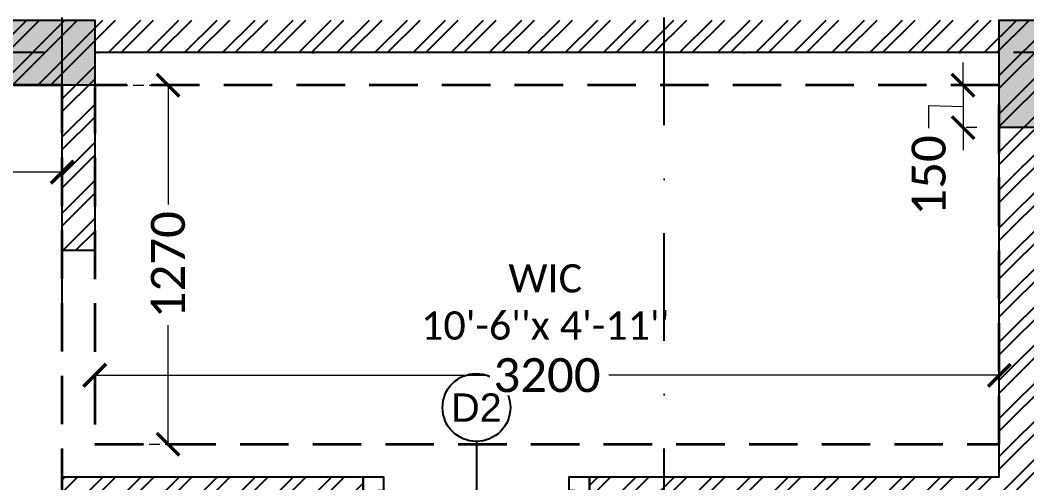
# Model space of a CAD drawing. Header units: millimetres. Extents: x -10000 to 124200, y -12045 to 23620.
# Drawn here: x 38396 to 41957, y 3108 to 4745 of the extents above; entities that cross this region are included whole.
import ezdxf
from ezdxf.enums import TextEntityAlignment as Align

# ---------------------------------------------------------------- set-up
doc = ezdxf.new("R2010")
doc.units = ezdxf.units.MM
doc.header["$LTSCALE"] = 150
for name, pattern in [('3BHK-W(SB)$0$HIDDEN', [0.375, 0.25, -0.125]), ('DASHDOTX2', [50.8, 25.4, -12.7, 0, -12.7]), ('DASHED', [0.75, 0.5, -0.25]), ('HIDDENX2', [19.049999999999997, 12.7, -6.35])]:
    doc.linetypes.add(name, pattern=pattern)
for name, color, linetype in [('ad-Column', 3, 'Continuous'), ('ad-Column Hatch', 125, 'Continuous'), ('ad-Door', 11, 'Continuous'), ('ad-Grid', 8, 'DASHDOTX2'), ('ad-Text main', 7, 'Continuous'), ('ad-Text Main_Door&window Label', 7, 'Continuous'), ('ad-Wall', 240, 'Continuous'), ('ad-Wall hatch', 8, 'Continuous')]:
    doc.layers.add(name, color=color, linetype=linetype)
doc.layers.add('ad-Dimension', color=5, linetype='Continuous', lineweight=0, true_color=0x0000ff)
doc.layers.add('ad-Framing', color=30, linetype='Continuous', lineweight=35, true_color=0xff7f00)
doc.styles.add('New Text Style', font='arial.ttf', dxfattribs={"height": 100})
doc.styles.add('ROMANS-TITLE', font='arial.ttf', dxfattribs={"width": 0.8})
doc.styles.get("Standard").update_dxf_attribs({"font": 'calibril.ttf'})
doc.dimstyles.new('A-75-DIM-INT (Framing)', dxfattribs={"dimscale": 100, "dimtxt": 1.5, "dimasz": 1, "dimexe": 0, "dimexo": 0, "dimgap": 0.5, "dimtad": 0, "dimdec": 0, "dimdsep": 46, "dimtxsty": 'ROMANS-TITLE', "dimblk": 'ARCHTICK', "dimcen": 0.025, "dimclrd": 5, "dimclre": 5, "dimclrt": 256, "dimazin": 2, "dimtfac": 1, "dimtdec": 0, "dimtmove": 1, "dimatfit": 0, "dimldrblk": 'ARCHTICK', "dimfxl": 1, "dimtfill": 1, "dimtolj": 1, "dimtzin": 0, "dimarcsym": 0})

# ---------------------------------------------------------------- blocks, each defined once
blk = doc.blocks.new('zw$3849')
at = {"layer": 'ad-Text main', "insert": (6703.796731557697, 3747.816681519151), "char_height": 100, "width": 1424.19466972645, "attachment_point": 5, "bg_fill": 2}
blk.add_mtext("WIC\\P10'-6''x 4'-11''", dxfattribs=at)
blk = doc.blocks.new('*U147')
for p, q in [((25.0000059036538, -127.7631730592529), (24.99999398551881, -94.44736553418443)), ((8.342096242122352, -111.1052752888481), (41.65790377091616, -111.105263179792)), ((528.491062666346, -477.9640026320302), (513.583090399921, -492.8719856664759)), ((463.3193416887369, -543.1357236096445), (478.2273247231839, -528.2277513432183))]:
    blk.add_line(p, q)
for points in [[(50, -100), (0, -100), (0, 0), (71.42857142857247, 0), (71.42857142857247, -35.71428571428623), (71.42857142857247, -50), (50, -50)], [(750, -100), (750, -50), (728.5714285714275, -50), (728.5714285714275, -35.71428571428623), (728.5714285714275, 0), (800, 0), (800, -100)], [(50.00000000011277, -100.0000000027585), (130.8122035642893, -180.812203566935), (166.1675426236128, -145.4568645076063), (85.35533905943629, -64.64466094342983)], [(130.8122035642893, -180.812203566935), (464.1625432671865, -514.1625432698104), (499.5178823265177, -478.8072042104842), (166.1675426236128, -145.4568645076063)], [(544.97474683137, -594.974746833985), (464.1625432671865, -514.1625432698104), (499.5178823265177, -478.8072042104842), (580.3300858906929, -559.6194077746569)]]:
    blk.add_lwpolyline(points, close=True)
for points in [[(525.3620113717334, -504.6508981189847), (552.8461404387757, -477.166749275856), (490.0252287954676, -414.3458827808353), (482.1726203522089, -422.1984966990426), (539.1799339230577, -490.8329655939988)], [(490.0062371756908, -540.0066723150273), (462.5220883325666, -567.4908013820753), (399.7012218375387, -504.6698897387641), (407.5538357557507, -496.8172812955061), (476.1883046507093, -553.8245948663522)]]:
    blk.add_lwpolyline(points)
blk.add_circle((25, -111.1052691737841), 11.10526917378428)
at = {"color": 8, "linetype": 'DASHED', "lineweight": 0}
blk.add_arc((62.07843624943052, -102.0784362494487), 698.2706971477724, 268.1880779259812, 1.811922074277338, dxfattribs=at)
at = {"layer": 'ad-Text Main_Door&window Label'}
blk.add_line((400, 125), (400, -229.9999999999999), dxfattribs=at)
blk.add_circle((400.2822622975887, 244.9996680328548), 120, dxfattribs=at)
at = {"layer": 'ad-Text Main_Door&window Label', "style": 'New Text Style'}
blk.add_attdef('D1', text='', height=100, dxfattribs=at).set_placement((400.2822622975887, 244.9996680328548), align=Align.MIDDLE_CENTER)
blk = doc.blocks.new('zw$42B5')
at = {"layer": 'ad-Wall hatch', "transparency": 33554610}
h = blk.add_hatch(dxfattribs=at)
h.set_pattern_fill('ANSI32', color=256, scale=10)
h.set_pattern_definition([(45, (-1040635.140901814, 674820.02437918), (-67.35192090801866, 67.35192090801866), []), (45, (-1040590.239601813, 674820.02437918), (-67.35192090801866, 67.35192090801866), [])])
h.paths.add_polyline_path([(12120, 13620), (12120, 10220), (11890, 10220), (11890, 13390), (7240, 13390), (7240, 8645), (4245, 8645), (4245, 8875), (4445, 8875), (4445, 9370), (4560, 9370), (4560, 8760), (7010, 8760), (7010, 10500), (6360, 10500), (6360, 10615), (7010, 10615), (7010, 13390), (4560, 13390), (4560, 10615), (5560, 10615), (5560, 10500), (4445, 10500), (4445, 13390), (230, 13390), (230, 8875), (3345, 8875), (3345, 8645), (3060, 8645), (3060, 4745), (3345.000000356697, 4745), (3345.000000356697, 4515), (230, 4515), (230, 230), (4995, 230), (4995, 3130), (6060, 3130), (6060, 3015), (5110, 3015), (5110, 230), (8310, 230.0000000000073), (8310, 3015.000000000007), (6860, 3015), (6860, 3130), (8310, 3130.000000000007), (8310, 4630.000000000007), (5110, 4630), (5110, 3930), (4995, 3930), (4995, 4515), (4245, 4515), (4245, 4745), (8540, 4745.000000000007), (8540, 230.0000000000073), (9240, 230.0000000000073), (9240, 7.275957614183426e-12), (0, 0), (0, 4745), (2830, 4745), (2830, 8645), (0, 8645), (0, 13620)])
at = {"layer": 'ad-Wall'}
blk.add_lwpolyline([(230, 230), (4995, 230), (4995, 3130), (6060, 3130), (6060, 3015), (5110, 3015), (5110, 230), (8310, 230.0000000000073), (8310, 3015.000000000007), (6860, 3015), (6860, 3130), (8310, 3130.000000000007), (8310, 4630.000000000007), (5110, 4630), (5110, 3930), (4995, 3930), (4995, 4515), (4245, 4515)], dxfattribs=at)
at = {"layer": 'ad-Door', "ltscale": 5, "rotation": 359.9999999999999}
blk.add_blockref('*U147', (6060, 3130), dxfattribs=at).add_auto_attribs({'D1': 'D2'})
blk = doc.blocks.new('zw$6AA0')
at = {"layer": 'ad-Column Hatch', "transparency": 33554687}
h = blk.add_hatch(color=256, dxfattribs=at)
h.dxf.hatch_style = 1
h.paths.add_polyline_path([(0, -230), (380, -230), (380, -1.837589179356682e-14), (0, 0)])
at = {"layer": 'ad-Column'}
blk.add_lwpolyline([(0, -230), (380, -230), (380, -1.837589179356682e-14), (0, 0)], close=True, dxfattribs=at)
blk = doc.blocks.new('1625E_Columns')
at = {"layer": 'ad-Column', "xscale": -1}
for p, rotation in [((5109.999999999954, 4744.999999999975), 359.9999999999997), ((8309.999999999953, 4744.999999999953), 90)]:
    blk.add_blockref('zw$6AA0', p, dxfattribs=dict(at, rotation=rotation))
blk = doc.blocks.new('1625_East Villa')
blk.add_blockref('1625E_Columns', (0, 0))
at = {"layer": 'ad-Wall'}
blk.add_blockref('zw$42B5', (0, 0), dxfattribs=at)
at = {"layer": 'ad-Text main'}
blk.add_blockref('zw$3849', (0, 0), dxfattribs=at)
blk = doc.blocks.new('1625E_Grid')
at = {"layer": 'ad-Grid', "ltscale": 0.1}
for points in [[(5348.553390593035, -4463.553390593181), (5348.553390593035, -4213.553390593181), (4994.999999999767, -4009.999999999913), (4995, 16019.99999999983), (5348.553390593268, 16223.55339059312), (5348.553390593268, 16473.55339059309)], [(7124.999999999767, -4009.999999999825), (7125, 16019.99999999991)], [(15600, 4630), (-1800, 4630)]]:
    blk.add_lwpolyline(points, dxfattribs=at)
blk = doc.blocks.new('zw$7E9D')
at = {"layer": 'ad-Framing', "linetype": 'HIDDENX2', "ltscale": 0.09}
for points in [[(229.9999999999964, -13390), (4994.999999999942, -13390), (4994.999999999942, -9105), (229.9999999999964, -9104.999999999996)], [(5109.999999999996, -10375), (8309.999999999996, -10375), (8310, -9104.999999999993), (5110, -9104.999999999993)]]:
    blk.add_lwpolyline(points, close=True, dxfattribs=at)
blk = doc.blocks.new('_ArchTick')
at = {"color": 0, "linetype": 'ByBlock', "const_width": 0.15}
blk.add_lwpolyline([(-0.5, -0.5), (0.5, 0.5)], dxfattribs=at)
blk = doc.blocks.new('*D37')
at = {"layer": 'ad-Dimension', "linetype": '3BHK-W(SB)$0$HIDDEN', "lineweight": -2, "transparency": 16777216}
for p, q in [((0, -8955), (0, -9182.285993473339)), ((4764.999999999945, -8955.000000000004), (4764.999999999945, -9182.285993473339))]:
    blk.add_line(p, q, dxfattribs=at)
at = {"layer": 'ad-Dimension', "lineweight": -2, "transparency": 16777216}
for p, q in [((0, -9182.285993473339), (2160.453615279645, -9182.285993473339)), ((4764.999999999945, -9182.285993473339), (2604.5463847203, -9182.285993473339))]:
    blk.add_line(p, q, dxfattribs=at)
at = {"layer": 'Defpoints', "color": 0, "transparency": 16777216}
for p in [(0, -8875), (4764.999999999945, -8875.000000000004), (4764.999999999945, -9182.285993473339)]:
    blk.add_point(p, dxfattribs=at)
at = {"layer": 'ad-Dimension', "lineweight": -2, "transparency": 16777216, "xscale": 80, "yscale": 80, "zscale": 80, "rotation": 180}
blk.add_blockref('_ArchTick', (0, -9182.285993473339), dxfattribs=at)
at = {"layer": 'ad-Dimension', "lineweight": -2, "transparency": 16777216, "xscale": 80, "yscale": 80, "zscale": 80}
blk.add_blockref('_ArchTick', (4764.999999999945, -9182.285993473339), dxfattribs=at)
at = {"layer": 'ad-Dimension', "transparency": 16777216, "insert": (2382.499999999973, -9182.285993473339), "char_height": 120, "attachment_point": 5, "bg_fill": 3, "box_fill_scale": 1.1, "bg_fill_color": 257, "bg_fill_transparency": 0}
blk.add_mtext('\\A1;4765', dxfattribs=at)
blk = doc.blocks.new('*D39')
at = {"layer": 'ad-Dimension', "linetype": '3BHK-W(SB)$0$HIDDEN', "lineweight": -2, "transparency": 16777216}
for p, q in [((4880, -10065), (4880, -9901.179359937354)), ((8080, -10065), (8080, -9901.179359937354))]:
    blk.add_line(p, q, dxfattribs=at)
at = {"layer": 'ad-Dimension', "lineweight": -2, "transparency": 16777216}
for p, q in [((4880, -9901.179359937354), (6261.064120054571, -9901.179359937354)), ((8080, -9901.179359937354), (6698.935879945429, -9901.179359937354))]:
    blk.add_line(p, q, dxfattribs=at)
at = {"layer": 'Defpoints', "color": 0, "transparency": 16777216}
for p in [(8080, -9901.179359937354), (4880, -10145), (8080, -10145)]:
    blk.add_point(p, dxfattribs=at)
at = {"layer": 'ad-Dimension', "lineweight": -2, "transparency": 16777216, "xscale": 80, "yscale": 80, "zscale": 80, "rotation": 180}
blk.add_blockref('_ArchTick', (4880, -9901.179359937354), dxfattribs=at)
at = {"layer": 'ad-Dimension', "lineweight": -2, "transparency": 16777216, "xscale": 80, "yscale": 80, "zscale": 80}
blk.add_blockref('_ArchTick', (8080, -9901.179359937354), dxfattribs=at)
at = {"layer": 'ad-Dimension', "transparency": 16777216, "insert": (6480, -9901.179359937354), "char_height": 120, "attachment_point": 5, "bg_fill": 3, "box_fill_scale": 1.1, "bg_fill_color": 257, "bg_fill_transparency": 0}
blk.add_mtext('\\A1;3200', dxfattribs=at)
blk = doc.blocks.new('*D40')
at = {"layer": 'ad-Dimension', "lineweight": -2, "transparency": 16777216}
for p, q in [((7951.792079247785, -8874.999999999996), (7951.792079247785, -8794.999999999996)), ((7951.792079247785, -8874.999999999996), (7951.792079247785, -9025.000000000047)), ((7830.523320721182, -9027.420299698699), (7830.523320721182, -8947.420299698699)), ((7830.523320721182, -8947.420299698699), (7951.792079247785, -8950.000000000022)), ((7951.792079247785, -9025.000000000047), (7951.792079247785, -9105.000000000047))]:
    blk.add_line(p, q, dxfattribs=at)
at = {"layer": 'ad-Dimension', "linetype": '3BHK-W(SB)$0$HIDDEN', "lineweight": -2, "transparency": 16777216}
for p, q in [((8000.000000000004, -8874.999999999996), (7951.792079247785, -8874.999999999996)), ((7999.999999999953, -9025.000000000047), (7951.792079247785, -9025.000000000047))]:
    blk.add_line(p, q, dxfattribs=at)
at = {"layer": 'Defpoints', "color": 0, "transparency": 16777216}
for p in [(8080.000000000004, -8874.999999999996), (7951.792079247785, -9025.000000000047), (8079.999999999953, -9025.000000000047)]:
    blk.add_point(p, dxfattribs=at)
at = {"layer": 'ad-Dimension', "lineweight": -2, "transparency": 16777216, "xscale": 80, "yscale": 80, "zscale": 80}
for p, rotation in [((7951.792079247785, -8874.999999999996), 270), ((7951.792079247785, -9025.000000000047), 90)]:
    blk.add_blockref('_ArchTick', p, dxfattribs=dict(at, rotation=rotation))
at = {"layer": 'ad-Dimension', "transparency": 16777216, "insert": (7830.523320721182, -9194.132441581372), "char_height": 120, "attachment_point": 5, "rotation": 90, "bg_fill": 3, "box_fill_scale": 1.1, "bg_fill_color": 257, "bg_fill_transparency": 0}
blk.add_mtext('\\A1;150', dxfattribs=at)
blk = doc.blocks.new('*D41')
at = {"layer": 'ad-Dimension', "linetype": '3BHK-W(SB)$0$HIDDEN', "lineweight": -2, "transparency": 16777216}
for p, q in [((4960.000000000004, -8874.999999999995), (5139.437775446284, -8874.999999999995)), ((4960, -10145), (5139.437775446284, -10145))]:
    blk.add_line(p, q, dxfattribs=at)
at = {"layer": 'ad-Dimension', "lineweight": -2, "transparency": 16777216}
for p, q in [((5139.437775446284, -8874.999999999995), (5139.437775446284, -9296.671214188264)), ((5139.437775446284, -10145), (5139.437775446284, -9723.32878581173))]:
    blk.add_line(p, q, dxfattribs=at)
at = {"layer": 'Defpoints', "color": 0, "transparency": 16777216}
for p in [(4880.000000000004, -8874.999999999995), (4880, -10145), (5139.437775446284, -10145)]:
    blk.add_point(p, dxfattribs=at)
at = {"layer": 'ad-Dimension', "lineweight": -2, "transparency": 16777216, "xscale": 80, "yscale": 80, "zscale": 80}
for p, rotation in [((5139.437775446284, -8874.999999999995), 90), ((5139.437775446284, -10145), 270)]:
    blk.add_blockref('_ArchTick', p, dxfattribs=dict(at, rotation=rotation))
at = {"layer": 'ad-Dimension', "transparency": 16777216, "insert": (5139.437775446284, -9509.999999999996), "char_height": 120, "attachment_point": 5, "rotation": 90, "bg_fill": 3, "box_fill_scale": 1.1, "bg_fill_color": 257, "bg_fill_transparency": 0}
blk.add_mtext('\\A1;1270', dxfattribs=at)
blk = doc.blocks.new('*D52')
at = {"layer": 'ad-Dimension', "linetype": '3BHK-W(SB)$0$HIDDEN', "lineweight": -2, "transparency": 16777216}
for p, q in [((4684.999999999945, -8875.000000000004), (4493.666583586601, -8875.000000000004)), ((4684.999999999945, -13160), (4493.666583586601, -13160))]:
    blk.add_line(p, q, dxfattribs=at)
at = {"layer": 'ad-Dimension', "lineweight": -2, "transparency": 16777216}
for p, q in [((4493.666583586601, -8875.000000000004), (4493.666583586601, -10795.45361527968)), ((4493.666583586601, -13160), (4493.666583586601, -11239.54638472033))]:
    blk.add_line(p, q, dxfattribs=at)
at = {"layer": 'Defpoints', "color": 0, "transparency": 16777216}
for p in [(4493.666583586601, -8875.000000000004), (4764.999999999945, -8875.000000000004), (4764.999999999945, -13160)]:
    blk.add_point(p, dxfattribs=at)
at = {"layer": 'ad-Dimension', "lineweight": -2, "transparency": 16777216, "xscale": 80, "yscale": 80, "zscale": 80}
for p, rotation in [((4493.666583586601, -8875.000000000004), 90), ((4493.666583586601, -13160), 270)]:
    blk.add_blockref('_ArchTick', p, dxfattribs=dict(at, rotation=rotation))
at = {"layer": 'ad-Dimension', "transparency": 16777216, "insert": (4493.666583586601, -11017.5), "char_height": 120, "attachment_point": 5, "rotation": 90, "bg_fill": 3, "box_fill_scale": 1.1, "bg_fill_color": 257, "bg_fill_transparency": 0}
blk.add_mtext('\\A1;4285', dxfattribs=at)
blk = doc.blocks.new('zw$7D19')
at = {"layer": 'ad-Dimension'}
dim = blk.add_linear_dim(base=(7951.792079247785, -9025.000000000047), p1=(8080.000000000004, -8874.999999999996), p2=(8079.999999999953, -9025.000000000047), angle=90, dimstyle='A-75-DIM-INT (Framing)', override={"dimscale": 80, "dimexo": 1, "dimtxsty": 'Standard', "dimblk": 'ArchTick', "dimclrd": 256, "dimclre": 256, "dimfxl": 10, "dimtfill": 1, "dimtfillclr": 0}, dxfattribs=at)
dim.commit()
dim.dimension.update_dxf_attribs({"geometry": '*D40', "text_midpoint": (7830.523320721182, -9067.420299698699), "dimtype": 128})
dim = blk.add_linear_dim(base=(4493.666583586601, -8875.000000000004), p1=(4764.999999999945, -13160), p2=(4764.999999999945, -8875.000000000004), angle=90, dimstyle='A-75-DIM-INT (Framing)', override={"dimscale": 80, "dimexo": 1, "dimtxsty": 'Standard', "dimblk": 'ArchTick', "dimclrd": 256, "dimclre": 256, "dimfxl": 10, "dimtfill": 1, "dimtfillclr": 0}, dxfattribs=at)
dim.commit()
dim.dimension.update_dxf_attribs({"geometry": '*D52', "text_midpoint": (4493.666583586601, -11017.5)})
dim = blk.add_linear_dim(base=(8080, -9901.179359937354), p1=(4880, -10145), p2=(8080, -10145), dimstyle='A-75-DIM-INT (Framing)', override={"dimscale": 80, "dimexo": 1, "dimtxsty": 'Standard', "dimblk": 'ArchTick', "dimclrd": 256, "dimclre": 256, "dimfxl": 10, "dimtfill": 1, "dimtfillclr": 0}, dxfattribs=at)
dim.commit()
dim.dimension.update_dxf_attribs({"geometry": '*D39', "text_midpoint": (6480, -9901.179359937354)})
dim = blk.add_linear_dim(base=(5139.437775446284, -10145), p1=(4880.000000000004, -8874.999999999995), p2=(4880, -10145), angle=90, dimstyle='A-75-DIM-INT (Framing)', override={"dimscale": 80, "dimexo": 1, "dimtxsty": 'Standard', "dimblk": 'ArchTick', "dimclrd": 256, "dimclre": 256, "dimfxl": 10, "dimtfill": 1, "dimtfillclr": 0}, dxfattribs=at)
dim.commit()
dim.dimension.update_dxf_attribs({"geometry": '*D41', "text_midpoint": (5139.437775446284, -9509.999999999996)})
dim = blk.add_linear_dim(base=(4764.999999999945, -9182.285993473339), p1=(0, -8875), p2=(4764.999999999945, -8875.000000000004), dimstyle='A-75-DIM-INT (Framing)', override={"dimscale": 80, "dimexo": 1, "dimtxsty": 'Standard', "dimblk": 'ArchTick', "dimclrd": 256, "dimclre": 256, "dimfxl": 10, "dimtfill": 1, "dimtfillclr": 0}, dxfattribs=at)
dim.commit()
dim.dimension.update_dxf_attribs({"geometry": '*D37', "text_midpoint": (2382.499999999973, -9182.285993473339)})

msp = doc.modelspace()

# ---------------------------------------------------------------- block references
at = {"linetype": 'HIDDENX2', "ltscale": 0.09}
msp.add_blockref('1625_East Villa', (33549.99999999988, -3.637978807091713e-12), dxfattribs=at)

# ---------------------------------------------------------------- next in the draw order: block references
at = {"layer": 'ad-Framing', "linetype": 'HIDDENX2', "ltscale": 0.09}
msp.add_blockref('1625E_Grid', (33549.99999999988, 0), dxfattribs=at)

# ---------------------------------------------------------------- next in the draw order: block references
at = {"layer": 'ad-Framing'}
msp.add_blockref('zw$7E9D', (33549.99999999988, 13619.99999999999), dxfattribs=at)

# ---------------------------------------------------------------- next in the draw order: block references
at = {"layer": 'ad-Dimension'}
msp.add_blockref('zw$7D19', (33779.99999999988, 13390), dxfattribs=at)

doc.saveas('drawing.dxf')
